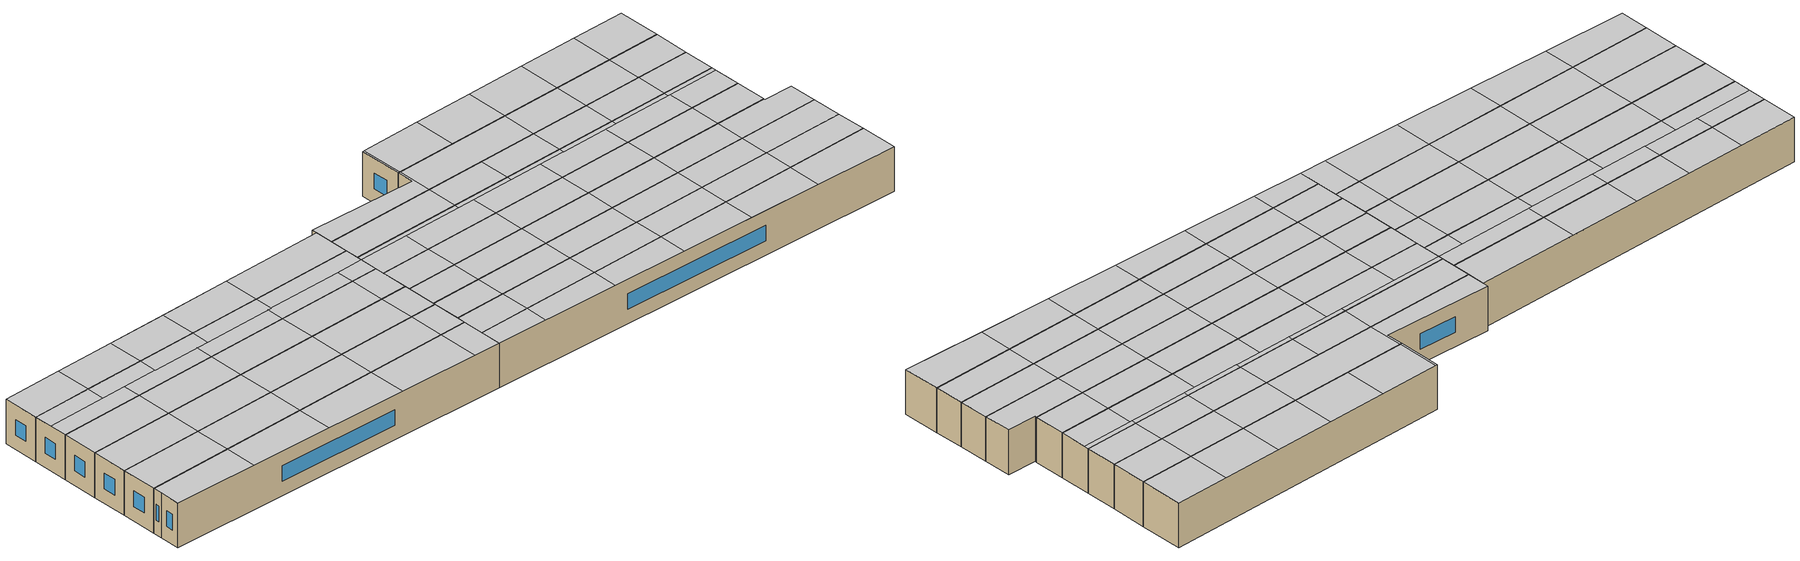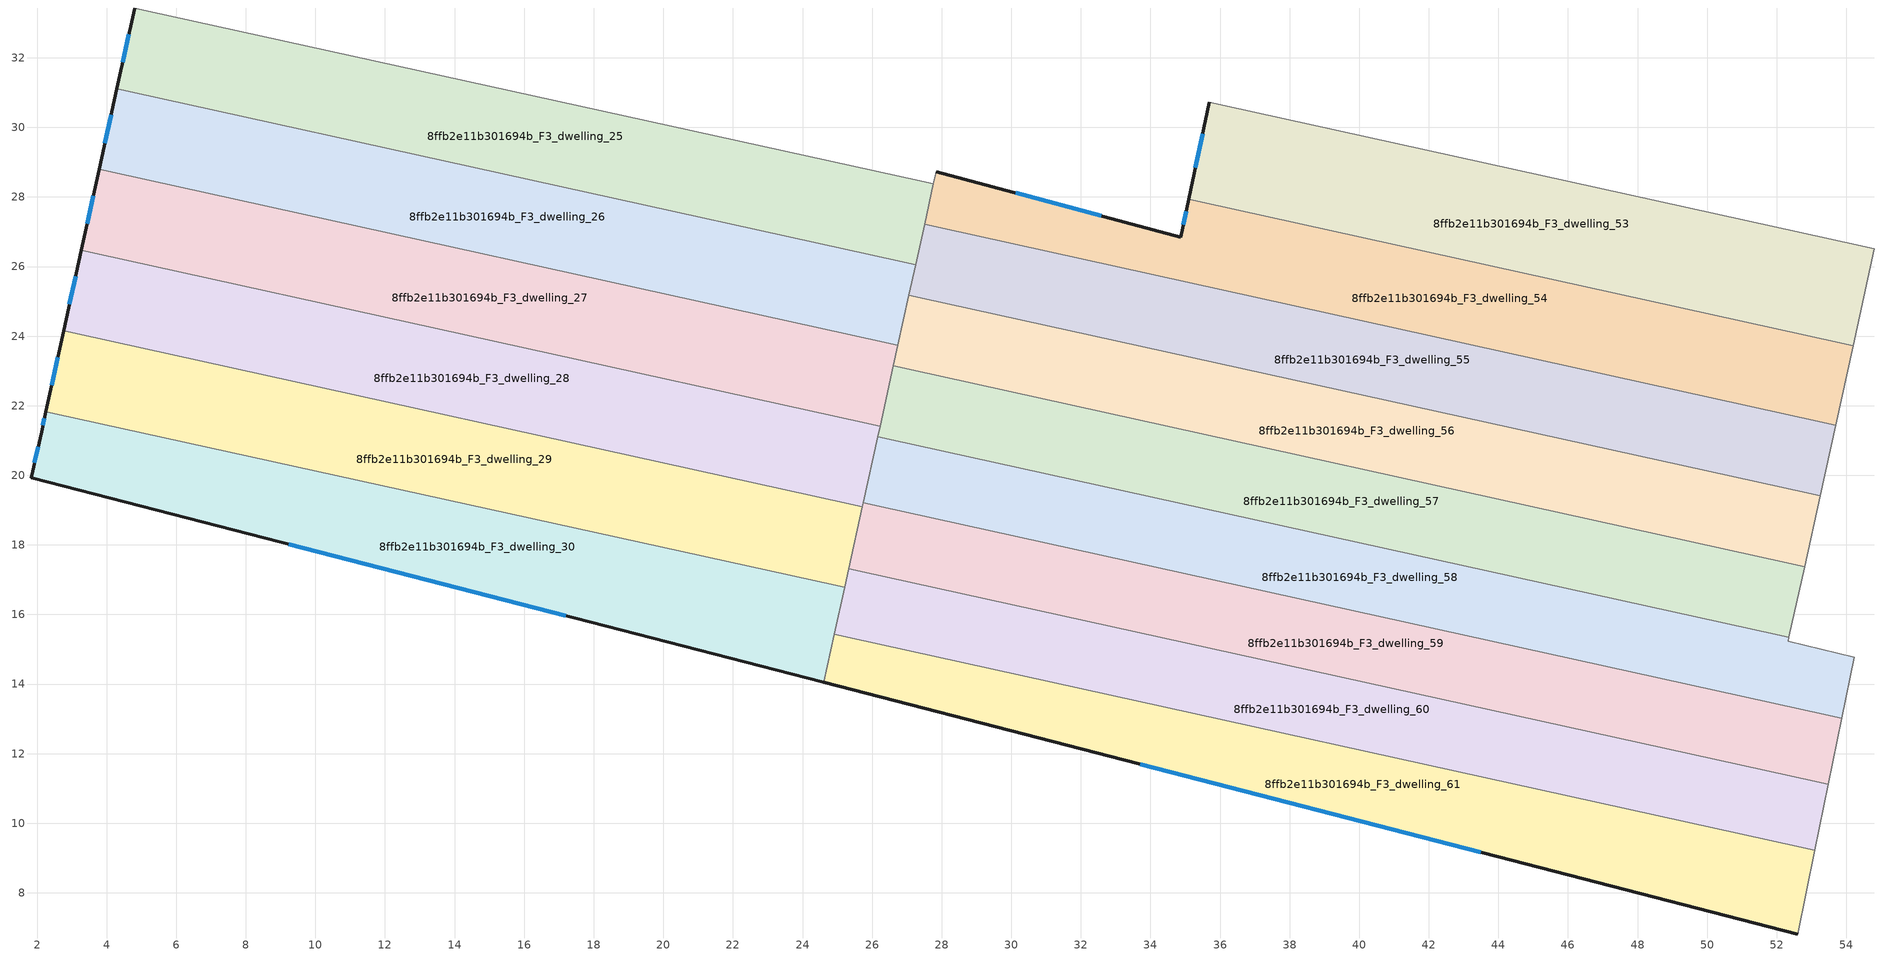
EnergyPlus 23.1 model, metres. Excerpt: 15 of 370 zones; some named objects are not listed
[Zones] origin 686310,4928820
8ffb2e11b301694b_F3_dwelling_25
 floor to 8ffb2e11b301694b_F2_dwelling_25 (EU_floor_Construction): 27.76,28.37 27.25,26.05 4.3,31.11 4.81,33.43 z9
 wall outside (EU_wall_Construction): 4.81,33.43 4.3,31.11 z9:12
 wall to 8ffb2e11b301694b_F3_dwelling_26 (EU_wall_Construction): 4.3,31.11 27.25,26.05 z9:12
 wall to 8ffb2e11b301694b_F3_dwelling_24 (EU_wall_Construction): 27.76,28.37 4.81,33.43 z9:12
 wall to 8ffb2e11b301694b_F3_dwelling_55 (EU_wall_Construction): 27.25,26.05 27.51,27.21 z9:12
 wall to 8ffb2e11b301694b_F3_dwelling_54 (EU_wall_Construction): 27.51,27.21 27.76,28.37 z9:12
 window (EU_Window_Construction): 4.64,32.68 4.46,31.87 z9.98:11.02
 ceiling to 8ffb2e11b301694b_F4_dwelling_13 (EU_floor_Construction): 20.59,27.52 21.1,29.84 16.41,30.87 15.9,28.55 z12
 ceiling to 8ffb2e11b301694b_F4_dwelling_12 (EU_floor_Construction): 15.9,28.55 16.41,30.87 12.55,31.73 12.03,29.41 z12
 ceiling to 8ffb2e11b301694b_F4_dwelling_14 (EU_floor_Construction): 27.25,26.05 27.76,28.37 21.1,29.84 20.59,27.52 z12
 ceiling to 8ffb2e11b301694b_F4_dwelling_10 (EU_floor_Construction): 8.17,30.26 8.68,32.58 4.81,33.43 4.3,31.11 z12
 ceiling to 8ffb2e11b301694b_F4_dwelling_11 (EU_floor_Construction): 12.03,29.41 12.55,31.73 8.68,32.58 8.17,30.26 z12
8ffb2e11b301694b_F3_dwelling_26
 floor to 8ffb2e11b301694b_F2_dwelling_26 (EU_floor_Construction): 27.25,26.05 26.74,23.73 3.78,28.79 4.3,31.11 z9
 wall outside (EU_wall_Construction): 4.3,31.11 3.78,28.79 z9:12
 wall to 8ffb2e11b301694b_F3_dwelling_27 (EU_wall_Construction): 3.78,28.79 26.74,23.73 z9:12
 wall to 8ffb2e11b301694b_F3_dwelling_56 (EU_wall_Construction): 26.74,23.73 27.06,25.18 z9:12
 wall to 8ffb2e11b301694b_F3_dwelling_55 (EU_wall_Construction): 27.06,25.18 27.25,26.05 z9:12
 window (EU_Window_Construction): 4.13,30.36 3.95,29.55 z9.98:11.02
 ceiling to 8ffb2e11b301694b_F4_dwelling_0 (EU_floor_Construction): 9.23,27.59 9.48,28.72 4.03,29.92 3.78,28.79 z12
 ceiling to 8ffb2e11b301694b_F4_dwelling_13 (EU_floor_Construction): 20.32,26.33 20.59,27.52 15.9,28.55 15.64,27.37 z12
 ceiling to 8ffb2e11b301694b_F4_dwelling_12 (EU_floor_Construction): 15.64,27.37 15.9,28.55 12.03,29.41 11.77,28.22 z12
 ceiling to 8ffb2e11b301694b_F4_dwelling_1 (EU_floor_Construction): 14.58,26.41 14.83,27.54 9.48,28.72 9.23,27.59 z12
 ceiling to 8ffb2e11b301694b_F4_dwelling_2 (EU_floor_Construction): 19.83,25.26 20.08,26.39 14.83,27.54 14.58,26.41 z12
 ceiling to 8ffb2e11b301694b_F4_dwelling_11 (EU_floor_Construction): 11.77,28.22 12.03,29.41 8.17,30.26 7.91,29.07 z12
 ceiling adiabatic (EU_roof_Construction): 7.91,29.07 8.17,30.26 4.3,31.11 4.03,29.92 z12; 26.99,24.87 27.25,26.05 20.59,27.52 20.32,26.33 z12
 ceiling to 8ffb2e11b301694b_F4_dwelling_3 (EU_floor_Construction): 24.99,24.12 25.24,25.25 20.08,26.39 19.83,25.26 z12
 ceiling to 8ffb2e11b301694b_F4_dwelling_4 (EU_floor_Construction): 26.74,23.73 26.99,24.87 25.24,25.25 24.99,24.12 z12
8ffb2e11b301694b_F3_dwelling_27
 floor to 8ffb2e11b301694b_F2_dwelling_27 (EU_floor_Construction): 26.74,23.73 26.23,21.42 3.27,26.47 3.78,28.79 z9
 wall outside (EU_wall_Construction): 3.78,28.79 3.27,26.47 z9:12
 wall to 8ffb2e11b301694b_F3_dwelling_28 (EU_wall_Construction): 3.27,26.47 26.23,21.42 z9:12
 wall to 8ffb2e11b301694b_F3_dwelling_57 (EU_wall_Construction): 26.23,21.42 26.61,23.15 z9:12
 wall to 8ffb2e11b301694b_F3_dwelling_56 (EU_wall_Construction): 26.61,23.15 26.74,23.73 z9:12
 window (EU_Window_Construction): 3.62,28.04 3.44,27.23 z9.98:11.02
 ceiling to 8ffb2e11b301694b_F4_dwelling_0 (EU_floor_Construction): 8.72,25.27 9.23,27.59 3.78,28.79 3.27,26.47 z12
 ceiling to 8ffb2e11b301694b_F4_dwelling_1 (EU_floor_Construction): 14.07,24.09 14.58,26.41 9.23,27.59 8.72,25.27 z12
 ceiling to 8ffb2e11b301694b_F4_dwelling_2 (EU_floor_Construction): 19.32,22.94 19.83,25.26 14.58,26.41 14.07,24.09 z12
 ceiling to 8ffb2e11b301694b_F4_dwelling_3 (EU_floor_Construction): 24.48,21.8 24.99,24.12 19.83,25.26 19.32,22.94 z12
 ceiling to 8ffb2e11b301694b_F4_dwelling_4 (EU_floor_Construction): 26.23,21.42 26.74,23.73 24.99,24.12 24.48,21.8 z12
8ffb2e11b301694b_F3_dwelling_28
 floor to 8ffb2e11b301694b_F2_dwelling_28 (EU_floor_Construction): 26.23,21.42 25.72,19.1 2.76,24.15 3.27,26.47 z9
 wall outside (EU_wall_Construction): 3.27,26.47 2.76,24.15 z9:12
 wall to 8ffb2e11b301694b_F3_dwelling_29 (EU_wall_Construction): 2.76,24.15 25.72,19.1 z9:12
 wall to 8ffb2e11b301694b_F3_dwelling_58 (EU_wall_Construction): 25.74,19.21 26.16,21.11 z9:12
 wall to 8ffb2e11b301694b_F3_dwelling_57 (EU_wall_Construction): 26.16,21.11 26.23,21.41 z9:12
 wall to 8ffb2e11b301694b_F3_dwelling_59 (EU_wall_Construction): 25.72,19.1 25.74,19.21 z9:12
 window (EU_Window_Construction): 3.11,25.72 2.93,24.91 z9.98:11.02
 ceiling to 8ffb2e11b301694b_F4_dwelling_0 (EU_floor_Construction): 8.21,22.95 8.72,25.27 3.27,26.47 2.76,24.15 z12
 ceiling to 8ffb2e11b301694b_F4_dwelling_1 (EU_floor_Construction): 13.56,21.78 14.07,24.09 8.72,25.27 8.21,22.95 z12
 ceiling to 8ffb2e11b301694b_F4_dwelling_2 (EU_floor_Construction): 18.81,20.62 19.32,22.94 14.07,24.09 13.56,21.78 z12
 ceiling to 8ffb2e11b301694b_F4_dwelling_3 (EU_floor_Construction): 23.97,19.48 24.48,21.8 19.32,22.94 18.81,20.62 z12
 ceiling to 8ffb2e11b301694b_F4_dwelling_4 (EU_floor_Construction): 25.72,19.1 26.23,21.42 24.48,21.8 23.97,19.48 z12
8ffb2e11b301694b_F3_dwelling_29
 floor to 8ffb2e11b301694b_F2_dwelling_29 (EU_floor_Construction): 25.72,19.1 25.21,16.78 2.25,21.83 2.76,24.15 z9
 wall outside (EU_wall_Construction): 2.76,24.15 2.25,21.83 z9:12
 wall to 8ffb2e11b301694b_F3_dwelling_30 (EU_wall_Construction): 2.25,21.83 25.21,16.78 z9:12
 wall to 8ffb2e11b301694b_F3_dwelling_59 (EU_wall_Construction): 25.33,17.32 25.72,19.1 z9:12
 wall to 8ffb2e11b301694b_F3_dwelling_60 (EU_wall_Construction): 25.21,16.78 25.33,17.32 z9:12
 window (EU_Window_Construction): 2.6,23.4 2.42,22.59 z9.98:11.02
 ceiling to 8ffb2e11b301694b_F4_dwelling_1 (EU_floor_Construction): 13.05,19.45 13.56,21.78 8.21,22.95 7.7,20.63 z12
 ceiling to 8ffb2e11b301694b_F4_dwelling_2 (EU_floor_Construction): 18.3,18.3 18.81,20.62 13.56,21.78 13.05,19.45 z12
 ceiling to 8ffb2e11b301694b_F4_dwelling_3 (EU_floor_Construction): 23.46,17.16 23.97,19.48 18.81,20.62 18.3,18.3 z12
 ceiling to 8ffb2e11b301694b_F4_dwelling_0 (EU_floor_Construction): 7.7,20.63 8.21,22.95 2.76,24.15 2.25,21.83 z12
 ceiling to 8ffb2e11b301694b_F4_dwelling_4 (EU_floor_Construction): 25.21,16.78 25.72,19.1 23.97,19.48 23.46,17.16 z12
8ffb2e11b301694b_F3_dwelling_30
 floor to 8ffb2e11b301694b_F2_dwelling_30 (EU_floor_Construction): 25.21,16.78 24.61,14.04 1.83,19.93 2.13,21.26 2.25,21.83 z9
 wall outside (EU_wall_Construction): 2.25,21.83 2.13,21.26 1.83,19.93 24.61,14.04 z9:12
 wall to 8ffb2e11b301694b_F3_dwelling_61 (EU_wall_Construction): 24.61,14.04 24.91,15.43 z9:12
 wall to 8ffb2e11b301694b_F3_dwelling_60 (EU_wall_Construction): 24.91,15.43 25.21,16.78 z9:12
 window (EU_Window_Construction): 9.24,18.01 17.2,15.96 / 2.03,20.82 1.93,20.36 / 2.21,21.65 2.17,21.44 z9.98:11.02
 ceiling to 8ffb2e11b301694b_F4_dwelling_2 (EU_floor_Construction): 17.75,15.82 18.3,18.3 13.05,19.45 12.54,17.16 z12
 ceiling to 8ffb2e11b301694b_F4_dwelling_3 (EU_floor_Construction): 22.87,14.49 23.46,17.16 18.3,18.3 17.75,15.82 z12
 ceiling to 8ffb2e11b301694b_F4_dwelling_1 (EU_floor_Construction): 12.54,17.16 13.05,19.45 7.7,20.63 7.24,18.53 z12
 ceiling to 8ffb2e11b301694b_F4_dwelling_4 (EU_floor_Construction): 24.61,14.04 25.21,16.78 23.46,17.16 22.87,14.49 z12
 ceiling to 8ffb2e11b301694b_F4_dwelling_0 (EU_floor_Construction): 7.24,18.53 7.7,20.63 2.25,21.83 2.13,21.26 1.83,19.93 z12
8ffb2e11b301694b_F3_dwelling_53
 floor to 8ffb2e11b301694b_F2_dwelling_53 (EU_floor_Construction): 54.81,26.52 54.19,23.73 35.1,27.94 35.69,30.73 z9
 wall outside (EU_wall_Construction): 35.69,30.73 35.1,27.94 z9:12
 wall to 8ffb2e11b301694b_F3_dwelling_52 (EU_wall_Construction): 54.81,26.52 35.69,30.73 z9:12
 wall adiabatic (EU_wall_Construction): 54.19,23.73 54.81,26.52 z9:12
 wall to 8ffb2e11b301694b_F3_dwelling_54 (EU_wall_Construction): 35.1,27.94 54.19,23.73 z9:12
 window (EU_Window_Construction): 35.5,29.82 35.29,28.84 z9.98:11.02
 ceiling to 8ffb2e11b301694b_F4_dwelling_15 (EU_floor_Construction): 39.09,27.06 39.7,29.85 35.83,30.7 35.22,27.91 z12
 ceiling to 8ffb2e11b301694b_F4_dwelling_16 (EU_floor_Construction): 42.95,26.21 43.57,28.99 39.7,29.85 39.09,27.06 z12
 ceiling to 8ffb2e11b301694b_F4_dwelling_14 (EU_floor_Construction): 35.22,27.91 35.83,30.7 35.69,30.73 35.1,27.94 z12
 ceiling to 8ffb2e11b301694b_F4_dwelling_17 (EU_floor_Construction): 46.82,25.35 47.43,28.14 43.57,28.99 42.95,26.21 z12
 ceiling to 8ffb2e11b301694b_F4_dwelling_18 (EU_floor_Construction): 50.69,24.5 51.3,27.29 47.43,28.14 46.82,25.35 z12
 ceiling to 8ffb2e11b301694b_F4_dwelling_19 (EU_floor_Construction): 54.19,23.73 54.81,26.52 51.3,27.29 50.69,24.5 z12
8ffb2e11b301694b_F3_dwelling_54
 floor to 8ffb2e11b301694b_F2_dwelling_54 (EU_floor_Construction): 54.19,23.73 53.69,21.44 27.51,27.21 27.84,28.73 34.87,26.85 35.1,27.94 z9
 wall outside (EU_wall_Construction): 35.1,27.94 34.87,26.85 27.84,28.73 z9:12
 wall adiabatic (EU_wall_Construction): 53.69,21.44 54.19,23.73 z9:12
 wall to 8ffb2e11b301694b_F3_dwelling_55 (EU_wall_Construction): 27.51,27.21 53.69,21.44 z9:12
 wall to 8ffb2e11b301694b_F3_dwelling_24 (EU_wall_Construction): 27.84,28.73 27.76,28.37 z9:12
 window (EU_Window_Construction): 32.58,27.46 30.13,28.12 / 35.02,27.58 34.94,27.2 z9.98:11.02
 ceiling to 8ffb2e11b301694b_F4_dwelling_14 (EU_floor_Construction): 34.72,25.63 35.22,27.91 35.1,27.94 34.87,26.85 27.84,28.73 27.51,27.21 z12
 ceiling to 8ffb2e11b301694b_F4_dwelling_17 (EU_floor_Construction): 46.32,23.07 46.82,25.35 42.95,26.21 42.45,23.92 z12
 ceiling adiabatic (EU_roof_Construction): 42.45,23.92 42.95,26.21 35.22,27.91 34.72,25.63 z12; 50.18,22.22 50.69,24.5 46.82,25.35 46.32,23.07 z12
 ceiling to 8ffb2e11b301694b_F4_dwelling_19 (EU_floor_Construction): 53.69,21.44 54.19,23.73 50.69,24.5 50.18,22.22 z12
8ffb2e11b301694b_F3_dwelling_55
 floor to 8ffb2e11b301694b_F2_dwelling_55 (EU_floor_Construction): 53.69,21.44 53.24,19.41 27.06,25.18 27.51,27.21 z9
 wall adiabatic (EU_wall_Construction): 53.24,19.41 53.69,21.44 z9:12
 wall to 8ffb2e11b301694b_F3_dwelling_56 (EU_wall_Construction): 27.06,25.18 53.24,19.41 z9:12
 ceiling to 8ffb2e11b301694b_F4_dwelling_17 (EU_floor_Construction): 45.87,21.04 46.32,23.07 42.45,23.92 42,21.89 z12
 ceiling to 8ffb2e11b301694b_F4_dwelling_18 (EU_floor_Construction): 49.73,20.18 50.18,22.22 46.32,23.07 45.87,21.04 z12
 ceiling to 8ffb2e11b301694b_F4_dwelling_19 (EU_floor_Construction): 53.24,19.41 53.69,21.44 50.18,22.22 49.73,20.18 z12
 ceiling to 8ffb2e11b301694b_F4_dwelling_14 (EU_floor_Construction): 34.27,23.59 34.72,25.63 27.51,27.21 27.06,25.18 z12
 ceiling to 8ffb2e11b301694b_F4_dwelling_15 (EU_floor_Construction): 38.13,22.74 38.58,24.77 34.72,25.63 34.27,23.59 z12
 ceiling to 8ffb2e11b301694b_F4_dwelling_16 (EU_floor_Construction): 42,21.89 42.45,23.92 38.58,24.77 38.13,22.74 z12
8ffb2e11b301694b_F3_dwelling_56
 floor to 8ffb2e11b301694b_F2_dwelling_56 (EU_floor_Construction): 53.24,19.41 52.8,17.38 26.61,23.15 27.06,25.18 z9
 wall adiabatic (EU_wall_Construction): 52.8,17.38 53.24,19.41 z9:12
 wall to 8ffb2e11b301694b_F3_dwelling_57 (EU_wall_Construction): 26.61,23.15 52.8,17.38 z9:12
 ceiling to 8ffb2e11b301694b_F4_dwelling_6 (EU_floor_Construction): 39.83,20.23 40.21,21.95 35.3,23.03 34.92,21.32 z12
 ceiling to 8ffb2e11b301694b_F4_dwelling_5 (EU_floor_Construction): 34.92,21.32 35.3,23.03 30.31,24.13 29.93,22.42 z12
 ceiling to 8ffb2e11b301694b_F4_dwelling_17 (EU_floor_Construction): 45.8,20.72 45.87,21.04 42,21.89 41.93,21.57 z12
 ceiling to 8ffb2e11b301694b_F4_dwelling_9 (EU_floor_Construction): 52.8,17.38 53.18,19.1 49.81,19.84 49.43,18.12 z12
 ceiling to 8ffb2e11b301694b_F4_dwelling_15 (EU_floor_Construction): 38.06,22.42 38.13,22.74 34.27,23.59 34.2,23.28 z12
 ceiling to 8ffb2e11b301694b_F4_dwelling_8 (EU_floor_Construction): 49.43,18.12 49.81,19.84 45.04,20.89 44.66,19.17 z12
 ceiling to 8ffb2e11b301694b_F4_dwelling_7 (EU_floor_Construction): 44.66,19.17 45.04,20.89 40.21,21.95 39.83,20.23 z12
 ceiling to 8ffb2e11b301694b_F4_dwelling_19 (EU_floor_Construction): 53.18,19.1 53.24,19.41 49.73,20.18 49.66,19.87 z12
 ceiling to 8ffb2e11b301694b_F4_dwelling_16 (EU_floor_Construction): 41.93,21.57 42,21.89 38.13,22.74 38.06,22.42 z12
 ceiling to 8ffb2e11b301694b_F4_dwelling_18 (EU_floor_Construction): 49.66,19.87 49.73,20.18 45.87,21.04 45.8,20.72 z12
 ceiling to 8ffb2e11b301694b_F4_dwelling_4 (EU_floor_Construction): 29.93,22.42 30.31,24.13 26.99,24.87 26.61,23.15 z12
 ceiling to 8ffb2e11b301694b_F4_dwelling_14 (EU_floor_Construction): 34.2,23.28 34.27,23.59 27.06,25.18 26.99,24.87 z12
8ffb2e11b301694b_F3_dwelling_57
 floor to 8ffb2e11b301694b_F2_dwelling_57 (EU_floor_Construction): 52.8,17.38 52.35,15.34 26.16,21.11 26.61,23.15 z9
 wall adiabatic (EU_wall_Construction): 52.35,15.34 52.8,17.38 z9:12
 wall to 8ffb2e11b301694b_F3_dwelling_58 (EU_wall_Construction): 26.16,21.11 52.35,15.34 z9:12
 ceiling to 8ffb2e11b301694b_F4_dwelling_4 (EU_floor_Construction): 29.49,20.38 29.93,22.42 26.61,23.15 26.16,21.11 z12
 ceiling to 8ffb2e11b301694b_F4_dwelling_9 (EU_floor_Construction): 52.35,15.34 52.8,17.38 49.43,18.12 48.98,16.09 z12
 ceiling to 8ffb2e11b301694b_F4_dwelling_7 (EU_floor_Construction): 44.22,17.14 44.66,19.17 39.83,20.23 39.38,18.2 z12
 ceiling to 8ffb2e11b301694b_F4_dwelling_8 (EU_floor_Construction): 48.98,16.09 49.43,18.12 44.66,19.17 44.22,17.14 z12
 ceiling to 8ffb2e11b301694b_F4_dwelling_6 (EU_floor_Construction): 39.38,18.2 39.83,20.23 34.92,21.32 34.47,19.28 z12
 ceiling to 8ffb2e11b301694b_F4_dwelling_5 (EU_floor_Construction): 34.47,19.28 34.92,21.32 29.93,22.42 29.49,20.38 z12
8ffb2e11b301694b_F3_dwelling_58
 floor to 8ffb2e11b301694b_F2_dwelling_58 (EU_floor_Construction): 52.35,15.34 52.33,15.24 54.23,14.78 53.87,13.01 25.74,19.21 26.16,21.11 z9
 wall to 8ffb2e11b301694b_F3_dwelling_59 (EU_wall_Construction): 25.74,19.21 53.87,13.01 z9:12
 wall adiabatic (EU_wall_Construction): 53.87,13.01 54.23,14.78 52.33,15.24 52.35,15.34 z9:12
 ceiling to 8ffb2e11b301694b_F4_dwelling_9 (EU_floor_Construction): 53.87,13.01 54.23,14.78 52.33,15.24 52.35,15.34 48.98,16.09 48.56,14.18 z12
 ceiling adiabatic (EU_roof_Construction): 34.05,17.38 34.47,19.28 29.49,20.38 29.07,18.48 z12
 ceiling to 8ffb2e11b301694b_F4_dwelling_6 (EU_floor_Construction): 38.96,16.3 39.38,18.2 34.47,19.28 34.05,17.38 z12
 ceiling to 8ffb2e11b301694b_F4_dwelling_7 (EU_floor_Construction): 43.8,15.23 44.22,17.14 39.38,18.2 38.96,16.3 z12
 ceiling to 8ffb2e11b301694b_F4_dwelling_4 (EU_floor_Construction): 29.07,18.48 29.49,20.38 26.16,21.11 25.74,19.21 z12
 ceiling to 8ffb2e11b301694b_F4_dwelling_8 (EU_floor_Construction): 48.56,14.18 48.98,16.09 44.22,17.14 43.8,15.23 z12
8ffb2e11b301694b_F3_dwelling_59
 floor to 8ffb2e11b301694b_F2_dwelling_59 (EU_floor_Construction): 53.87,13.01 53.48,11.12 25.33,17.32 25.74,19.21 z9
 wall adiabatic (EU_wall_Construction): 53.48,11.12 53.87,13.01 z9:12
 wall to 8ffb2e11b301694b_F3_dwelling_60 (EU_wall_Construction): 25.33,17.32 53.48,11.12 z9:12
 ceiling adiabatic (EU_roof_Construction): 43.38,13.34 43.8,15.23 38.96,16.3 38.55,14.4 z12; 33.64,15.49 34.05,17.38 29.07,18.48 28.65,16.59 z12
 ceiling to 8ffb2e11b301694b_F4_dwelling_6 (EU_floor_Construction): 38.55,14.4 38.96,16.3 34.05,17.38 33.64,15.49 z12
 ceiling to 8ffb2e11b301694b_F4_dwelling_9 (EU_floor_Construction): 53.48,11.12 53.87,13.01 48.56,14.18 48.14,12.29 z12
 ceiling to 8ffb2e11b301694b_F4_dwelling_4 (EU_floor_Construction): 28.65,16.59 29.07,18.48 25.74,19.21 25.33,17.32 z12
 ceiling to 8ffb2e11b301694b_F4_dwelling_8 (EU_floor_Construction): 48.14,12.29 48.56,14.18 43.8,15.23 43.38,13.34 z12
8ffb2e11b301694b_F3_dwelling_60
 floor to 8ffb2e11b301694b_F2_dwelling_60 (EU_floor_Construction): 53.48,11.12 53.09,9.22 24.91,15.43 25.33,17.32 z9
 wall adiabatic (EU_wall_Construction): 53.09,9.22 53.48,11.12 z9:12
 wall to 8ffb2e11b301694b_F3_dwelling_61 (EU_wall_Construction): 24.91,15.43 53.09,9.22 z9:12
 ceiling to 8ffb2e11b301694b_F4_dwelling_8 (EU_floor_Construction): 47.73,10.4 48.14,12.29 43.38,13.34 42.96,11.45 z12
 ceiling to 8ffb2e11b301694b_F4_dwelling_9 (EU_floor_Construction): 53.09,9.22 53.48,11.12 48.14,12.29 47.73,10.4 z12
 ceiling to 8ffb2e11b301694b_F4_dwelling_6 (EU_floor_Construction): 38.13,12.51 38.55,14.4 33.64,15.49 33.22,13.6 z12
 ceiling to 8ffb2e11b301694b_F4_dwelling_4 (EU_floor_Construction): 28.23,14.7 28.65,16.59 25.33,17.32 24.91,15.43 z12
 ceiling to 8ffb2e11b301694b_F4_dwelling_5 (EU_floor_Construction): 33.22,13.6 33.64,15.49 28.65,16.59 28.23,14.7 z12
 ceiling to 8ffb2e11b301694b_F4_dwelling_7 (EU_floor_Construction): 42.96,11.45 43.38,13.34 38.55,14.4 38.13,12.51 z12
8ffb2e11b301694b_F3_dwelling_61
 floor to 8ffb2e11b301694b_F2_dwelling_61 (EU_floor_Construction): 53.09,9.22 52.6,6.82 24.61,14.04 24.91,15.43 z9
 wall outside (EU_wall_Construction): 24.61,14.04 52.6,6.82 z9:12
 wall adiabatic (EU_wall_Construction): 52.6,6.82 53.09,9.22 z9:12
 window (EU_Window_Construction): 33.71,11.69 43.49,9.17 z9.98:11.02
 ceiling to 8ffb2e11b301694b_F4_dwelling_9 (EU_floor_Construction): 52.6,6.82 53.09,9.22 47.73,10.4 47.24,8.2 z12
 ceiling to 8ffb2e11b301694b_F4_dwelling_8 (EU_floor_Construction): 47.24,8.2 47.73,10.4 42.96,11.45 42.52,9.42 z12
 ceiling to 8ffb2e11b301694b_F4_dwelling_6 (EU_floor_Construction): 37.72,10.66 38.13,12.51 33.22,13.6 32.85,11.92 z12
 ceiling to 8ffb2e11b301694b_F4_dwelling_4 (EU_floor_Construction): 27.9,13.19 28.23,14.7 24.91,15.43 24.61,14.04 z12
 ceiling to 8ffb2e11b301694b_F4_dwelling_7 (EU_floor_Construction): 42.52,9.42 42.96,11.45 38.13,12.51 37.72,10.66 z12
 ceiling to 8ffb2e11b301694b_F4_dwelling_5 (EU_floor_Construction): 32.85,11.92 33.22,13.6 28.23,14.7 27.9,13.19 z12
[Building]
EU S2 Campaign: North Axis=0; Terrain=City; Solar Distribution=FullExterior
[Site:Location]
Bologna: Latitude=44.5; Longitude=11.25; Time Zone=1; Elevation=37
[SizingPeriod:WeatherFileDays]
AnnualSizingPeriod: Begin Month=1; Begin Day of Month=1; End Month=12; End Day of Month=31; Day of Week for Start Day=Monday; Use Weather File Daylight Saving Period=No; Use Weather File Rain and Snow Indicators=No
[MATERIAL]
EU_InternalMass_Material: Roughness=MediumRough; Thickness=0.1; Conductivity=1; Density=1800; Specific Heat=900; Thermal Absorptance=0.9; Solar Absorptance=0.7; Visible Absorptance=0.7
[MATERIAL:NOMASS] Roughness=MediumRough; Thermal Absorptance=0.9; Solar Absorptance=0.7; Visible Absorptance=0.7
Name | Thermal Resistance
EU_wall_NoMass | 0.905828
EU_roof_NoMass | 0.37593
EU_floor_NoMass | 0.67114
[WINDOWMATERIAL:SIMPLEGLAZINGSYSTEM]
EU_Window_SimpleGlazing: UFactor=4.52486; Solar Heat Gain Coefficient=0.85; Visible Transmittance=0.85
[CONSTRUCTION]
EU_wall_Construction: EU_wall_NoMass
EU_roof_Construction: EU_roof_NoMass
EU_floor_Construction: EU_floor_NoMass
EU_Window_Construction: EU_Window_SimpleGlazing
EU_InternalMass_Construction: EU_InternalMass_Material
[ZONE] Type=1; Multiplier=1; Ceiling Height=autocalculate; Floor Area=autocalculate; Part of Total Floor Area=Yes
Name | Volume
8ffb2e11b301694b_F3_dwelling_25 | 167.467
8ffb2e11b301694b_F3_dwelling_26; 8ffb2e11b301694b_F3_dwelling_55 | 167.484
8ffb2e11b301694b_F3_dwelling_27 | 167.485
8ffb2e11b301694b_F3_dwelling_28 | 167.481
8ffb2e11b301694b_F3_dwelling_29 | 167.54
8ffb2e11b301694b_F3_dwelling_30 | 167.47
8ffb2e11b301694b_F3_dwelling_53 | 167.497
8ffb2e11b301694b_F3_dwelling_54 | 167.476
8ffb2e11b301694b_F3_dwelling_56 | 167.451
8ffb2e11b301694b_F3_dwelling_57 | 167.536
8ffb2e11b301694b_F3_dwelling_58 | 167.452
8ffb2e11b301694b_F3_dwelling_59 | 167.533
8ffb2e11b301694b_F3_dwelling_60 | 167.469
8ffb2e11b301694b_F3_dwelling_61 | 167.482
[INTERNALMASS] Construction=EU_InternalMass_Construction
Name | Zone or ZoneList | Surface Area
8ffb2e11b301694b_F3_dwelling_25_EU_InternalMass | 8ffb2e11b301694b_F3_dwelling_25 | 55.8223
8ffb2e11b301694b_F3_dwelling_26_EU_InternalMass | 8ffb2e11b301694b_F3_dwelling_26 | 55.8275
8ffb2e11b301694b_F3_dwelling_27_EU_InternalMass | 8ffb2e11b301694b_F3_dwelling_27 | 55.8292
8ffb2e11b301694b_F3_dwelling_28_EU_InternalMass | 8ffb2e11b301694b_F3_dwelling_28 | 55.8272
8ffb2e11b301694b_F3_dwelling_29_EU_InternalMass | 8ffb2e11b301694b_F3_dwelling_29 | 55.8464
8ffb2e11b301694b_F3_dwelling_30_EU_InternalMass | 8ffb2e11b301694b_F3_dwelling_30 | 55.8235
8ffb2e11b301694b_F3_dwelling_53_EU_InternalMass | 8ffb2e11b301694b_F3_dwelling_53 | 55.8324
8ffb2e11b301694b_F3_dwelling_54_EU_InternalMass | 8ffb2e11b301694b_F3_dwelling_54 | 55.8251
8ffb2e11b301694b_F3_dwelling_55_EU_InternalMass | 8ffb2e11b301694b_F3_dwelling_55 | 55.828
8ffb2e11b301694b_F3_dwelling_56_EU_InternalMass | 8ffb2e11b301694b_F3_dwelling_56 | 55.8172
8ffb2e11b301694b_F3_dwelling_57_EU_InternalMass | 8ffb2e11b301694b_F3_dwelling_57 | 55.8454
8ffb2e11b301694b_F3_dwelling_58_EU_InternalMass | 8ffb2e11b301694b_F3_dwelling_58 | 55.8173
8ffb2e11b301694b_F3_dwelling_59_EU_InternalMass | 8ffb2e11b301694b_F3_dwelling_59 | 55.8445
8ffb2e11b301694b_F3_dwelling_60_EU_InternalMass | 8ffb2e11b301694b_F3_dwelling_60 | 55.8231
8ffb2e11b301694b_F3_dwelling_61_EU_InternalMass | 8ffb2e11b301694b_F3_dwelling_61 | 55.8272
[OTHEREQUIPMENT] Fuel Type=Electricity; Design Level Calculation Method=Watts/Area; Power per Zone Floor Area=1; Fraction Latent=0; Fraction Radiant=0; Fraction Lost=0; Carbon Dioxide Generation Rate=0; EndUse Subcategory=EU_Step8_InternalGains
Name | Zone or ZoneList or Space or SpaceList | Schedule
EU_Step8_InternalGain_8ffb2e11b301694b_F3_dwelling_25_f000 | 8ffb2e11b301694b_F3_dwelling_25 | EU_Step8_GainSchedule_8ffb2e11b301694b_F3_dwelling_25_f000
EU_Step8_InternalGain_8ffb2e11b301694b_F3_dwelling_26_f000 | 8ffb2e11b301694b_F3_dwelling_26 | EU_Step8_GainSchedule_8ffb2e11b301694b_F3_dwelling_26_f000
EU_Step8_InternalGain_8ffb2e11b301694b_F3_dwelling_27_f000 | 8ffb2e11b301694b_F3_dwelling_27 | EU_Step8_GainSchedule_8ffb2e11b301694b_F3_dwelling_27_f000
EU_Step8_InternalGain_8ffb2e11b301694b_F3_dwelling_28_f000 | 8ffb2e11b301694b_F3_dwelling_28 | EU_Step8_GainSchedule_8ffb2e11b301694b_F3_dwelling_28_f000
EU_Step8_InternalGain_8ffb2e11b301694b_F3_dwelling_29_f000 | 8ffb2e11b301694b_F3_dwelling_29 | EU_Step8_GainSchedule_8ffb2e11b301694b_F3_dwelling_29_f000
EU_Step8_InternalGain_8ffb2e11b301694b_F3_dwelling_30_f000 | 8ffb2e11b301694b_F3_dwelling_30 | EU_Step8_GainSchedule_8ffb2e11b301694b_F3_dwelling_30_f000
EU_Step8_InternalGain_8ffb2e11b301694b_F3_dwelling_53_f000 | 8ffb2e11b301694b_F3_dwelling_53 | EU_Step8_GainSchedule_8ffb2e11b301694b_F3_dwelling_53_f000
EU_Step8_InternalGain_8ffb2e11b301694b_F3_dwelling_54_f000 | 8ffb2e11b301694b_F3_dwelling_54 | EU_Step8_GainSchedule_8ffb2e11b301694b_F3_dwelling_54_f000
EU_Step8_InternalGain_8ffb2e11b301694b_F3_dwelling_55_f000 | 8ffb2e11b301694b_F3_dwelling_55 | EU_Step8_GainSchedule_8ffb2e11b301694b_F3_dwelling_55_f000
EU_Step8_InternalGain_8ffb2e11b301694b_F3_dwelling_56_f000 | 8ffb2e11b301694b_F3_dwelling_56 | EU_Step8_GainSchedule_8ffb2e11b301694b_F3_dwelling_56_f000
EU_Step8_InternalGain_8ffb2e11b301694b_F3_dwelling_57_f000 | 8ffb2e11b301694b_F3_dwelling_57 | EU_Step8_GainSchedule_8ffb2e11b301694b_F3_dwelling_57_f000
EU_Step8_InternalGain_8ffb2e11b301694b_F3_dwelling_58_f000 | 8ffb2e11b301694b_F3_dwelling_58 | EU_Step8_GainSchedule_8ffb2e11b301694b_F3_dwelling_58_f000
EU_Step8_InternalGain_8ffb2e11b301694b_F3_dwelling_59_f000 | 8ffb2e11b301694b_F3_dwelling_59 | EU_Step8_GainSchedule_8ffb2e11b301694b_F3_dwelling_59_f000
EU_Step8_InternalGain_8ffb2e11b301694b_F3_dwelling_60_f000 | 8ffb2e11b301694b_F3_dwelling_60 | EU_Step8_GainSchedule_8ffb2e11b301694b_F3_dwelling_60_f000
EU_Step8_InternalGain_8ffb2e11b301694b_F3_dwelling_61_f000 | 8ffb2e11b301694b_F3_dwelling_61 | EU_Step8_GainSchedule_8ffb2e11b301694b_F3_dwelling_61_f000
[ZONEVENTILATION:DESIGNFLOWRATE] Schedule=EU_AlwaysOn; Design Flow Rate Calculation Method=AirChanges/Hour; Air Changes per Hour=0.73129; Ventilation Type=Natural; Fan Pressure Rise=0; Fan Total Efficiency=1; Constant Term Coefficient=1; Temperature Term Coefficient=0; Velocity Term Coefficient=0; Velocity Squared Term Coefficient=0; Minimum Indoor Temperature=-100; Maximum Indoor Temperature=100; Delta Temperature=-100; Minimum Outdoor Temperature=-100; Maximum Outdoor Temperature=100; Maximum Wind Speed=40
Name | Zone or ZoneList or Space or SpaceList
EU_ConstantAir_8ffb2e11b301694b_F3_dwelling_25 | 8ffb2e11b301694b_F3_dwelling_25
EU_ConstantAir_8ffb2e11b301694b_F3_dwelling_26 | 8ffb2e11b301694b_F3_dwelling_26
EU_ConstantAir_8ffb2e11b301694b_F3_dwelling_27 | 8ffb2e11b301694b_F3_dwelling_27
EU_ConstantAir_8ffb2e11b301694b_F3_dwelling_28 | 8ffb2e11b301694b_F3_dwelling_28
EU_ConstantAir_8ffb2e11b301694b_F3_dwelling_29 | 8ffb2e11b301694b_F3_dwelling_29
EU_ConstantAir_8ffb2e11b301694b_F3_dwelling_30 | 8ffb2e11b301694b_F3_dwelling_30
EU_ConstantAir_8ffb2e11b301694b_F3_dwelling_53 | 8ffb2e11b301694b_F3_dwelling_53
EU_ConstantAir_8ffb2e11b301694b_F3_dwelling_54 | 8ffb2e11b301694b_F3_dwelling_54
EU_ConstantAir_8ffb2e11b301694b_F3_dwelling_55 | 8ffb2e11b301694b_F3_dwelling_55
EU_ConstantAir_8ffb2e11b301694b_F3_dwelling_56 | 8ffb2e11b301694b_F3_dwelling_56
EU_ConstantAir_8ffb2e11b301694b_F3_dwelling_57 | 8ffb2e11b301694b_F3_dwelling_57
EU_ConstantAir_8ffb2e11b301694b_F3_dwelling_58 | 8ffb2e11b301694b_F3_dwelling_58
EU_ConstantAir_8ffb2e11b301694b_F3_dwelling_59 | 8ffb2e11b301694b_F3_dwelling_59
EU_ConstantAir_8ffb2e11b301694b_F3_dwelling_60 | 8ffb2e11b301694b_F3_dwelling_60
EU_ConstantAir_8ffb2e11b301694b_F3_dwelling_61 | 8ffb2e11b301694b_F3_dwelling_61
[HVACTEMPLATE:THERMOSTAT] Constant Heating Setpoint=20; Constant Cooling Setpoint=50
EU_HeatOnly_8ffb2e11b301694b_F0_dwelling_10; EU_HeatOnly_8ffb2e11b301694b_F0_dwelling_11; EU_HeatOnly_8ffb2e11b301694b_F0_dwelling_12; EU_HeatOnly_8ffb2e11b301694b_F0_dwelling_13; EU_HeatOnly_8ffb2e11b301694b_F0_dwelling_14; EU_HeatOnly_8ffb2e11b301694b_F0_dwelling_15; EU_HeatOnly_8ffb2e11b301694b_F0_dwelling_16; EU_HeatOnly_8ffb2e11b301694b_F0_dwelling_17; EU_HeatOnly_8ffb2e11b301694b_F0_dwelling_18; EU_HeatOnly_8ffb2e11b301694b_F0_dwelling_19; EU_HeatOnly_8ffb2e11b301694b_F0_dwelling_20; EU_HeatOnly_8ffb2e11b301694b_F0_dwelling_21; EU_HeatOnly_8ffb2e11b301694b_F0_dwelling_22; EU_HeatOnly_8ffb2e11b301694b_F0_dwelling_23; EU_HeatOnly_8ffb2e11b301694b_F0_dwelling_24; EU_HeatOnly_8ffb2e11b301694b_F0_dwelling_25; EU_HeatOnly_8ffb2e11b301694b_F0_dwelling_26; EU_HeatOnly_8ffb2e11b301694b_F0_dwelling_27; EU_HeatOnly_8ffb2e11b301694b_F0_dwelling_28; EU_HeatOnly_8ffb2e11b301694b_F0_dwelling_29; EU_HeatOnly_8ffb2e11b301694b_F0_dwelling_30; EU_HeatOnly_8ffb2e11b301694b_F0_dwelling_31; EU_HeatOnly_8ffb2e11b301694b_F0_dwelling_32; EU_HeatOnly_8ffb2e11b301694b_F0_dwelling_33; EU_HeatOnly_8ffb2e11b301694b_F0_dwelling_34; EU_HeatOnly_8ffb2e11b301694b_F0_dwelling_35; EU_HeatOnly_8ffb2e11b301694b_F0_dwelling_36; EU_HeatOnly_8ffb2e11b301694b_F0_dwelling_37; EU_HeatOnly_8ffb2e11b301694b_F0_dwelling_38; EU_HeatOnly_8ffb2e11b301694b_F0_dwelling_39; EU_HeatOnly_8ffb2e11b301694b_F0_dwelling_40; EU_HeatOnly_8ffb2e11b301694b_F0_dwelling_41; EU_HeatOnly_8ffb2e11b301694b_F0_dwelling_42; EU_HeatOnly_8ffb2e11b301694b_F0_dwelling_43; EU_HeatOnly_8ffb2e11b301694b_F0_dwelling_44; EU_HeatOnly_8ffb2e11b301694b_F0_dwelling_45; EU_HeatOnly_8ffb2e11b301694b_F0_dwelling_46; EU_HeatOnly_8ffb2e11b301694b_F0_dwelling_47; EU_HeatOnly_8ffb2e11b301694b_F0_dwelling_48; EU_HeatOnly_8ffb2e11b301694b_F0_dwelling_49; EU_HeatOnly_8ffb2e11b301694b_F0_dwelling_50; EU_HeatOnly_8ffb2e11b301694b_F0_dwelling_51; EU_HeatOnly_8ffb2e11b301694b_F0_dwelling_52; EU_HeatOnly_8ffb2e11b301694b_F0_dwelling_53; EU_HeatOnly_8ffb2e11b301694b_F0_dwelling_54; EU_HeatOnly_8ffb2e11b301694b_F0_dwelling_55; EU_HeatOnly_8ffb2e11b301694b_F0_dwelling_56; EU_HeatOnly_8ffb2e11b301694b_F0_dwelling_57; EU_HeatOnly_8ffb2e11b301694b_F0_dwelling_58; EU_HeatOnly_8ffb2e11b301694b_F0_dwelling_59; EU_HeatOnly_8ffb2e11b301694b_F0_dwelling_60; EU_HeatOnly_8ffb2e11b301694b_F0_dwelling_61; EU_HeatOnly_8ffb2e11b301694b_F1_dwelling_0; EU_HeatOnly_8ffb2e11b301694b_F1_dwelling_1; EU_HeatOnly_8ffb2e11b301694b_F1_dwelling_2; EU_HeatOnly_8ffb2e11b301694b_F1_dwelling_3; EU_HeatOnly_8ffb2e11b301694b_F1_dwelling_4; EU_HeatOnly_8ffb2e11b301694b_F1_dwelling_5; EU_HeatOnly_8ffb2e11b301694b_F1_dwelling_6; EU_HeatOnly_8ffb2e11b301694b_F1_dwelling_7; EU_HeatOnly_8ffb2e11b301694b_F1_dwelling_8; EU_HeatOnly_8ffb2e11b301694b_F1_dwelling_9; EU_HeatOnly_8ffb2e11b301694b_F1_dwelling_10; EU_HeatOnly_8ffb2e11b301694b_F1_dwelling_11; EU_HeatOnly_8ffb2e11b301694b_F1_dwelling_12; EU_HeatOnly_8ffb2e11b301694b_F1_dwelling_13; EU_HeatOnly_8ffb2e11b301694b_F1_dwelling_14; EU_HeatOnly_8ffb2e11b301694b_F1_dwelling_15; EU_HeatOnly_8ffb2e11b301694b_F1_dwelling_16; EU_HeatOnly_8ffb2e11b301694b_F1_dwelling_17; EU_HeatOnly_8ffb2e11b301694b_F1_dwelling_18; EU_HeatOnly_8ffb2e11b301694b_F1_dwelling_19; EU_HeatOnly_8ffb2e11b301694b_F1_dwelling_20; EU_HeatOnly_8ffb2e11b301694b_F1_dwelling_21; EU_HeatOnly_8ffb2e11b301694b_F1_dwelling_22; EU_HeatOnly_8ffb2e11b301694b_F1_dwelling_23; EU_HeatOnly_8ffb2e11b301694b_F1_dwelling_24; EU_HeatOnly_8ffb2e11b301694b_F1_dwelling_25; EU_HeatOnly_8ffb2e11b301694b_F1_dwelling_26; EU_HeatOnly_8ffb2e11b301694b_F1_dwelling_27; EU_HeatOnly_8ffb2e11b301694b_F1_dwelling_28; EU_HeatOnly_8ffb2e11b301694b_F1_dwelling_29; EU_HeatOnly_8ffb2e11b301694b_F1_dwelling_30; EU_HeatOnly_8ffb2e11b301694b_F1_dwelling_31; EU_HeatOnly_8ffb2e11b301694b_F1_dwelling_32; EU_HeatOnly_8ffb2e11b301694b_F1_dwelling_33; EU_HeatOnly_8ffb2e11b301694b_F1_dwelling_34; EU_HeatOnly_8ffb2e11b301694b_F1_dwelling_35; EU_HeatOnly_8ffb2e11b301694b_F1_dwelling_36; EU_HeatOnly_8ffb2e11b301694b_F1_dwelling_37; EU_HeatOnly_8ffb2e11b301694b_F1_dwelling_38; EU_HeatOnly_8ffb2e11b301694b_F1_dwelling_39; EU_HeatOnly_8ffb2e11b301694b_F1_dwelling_40; EU_HeatOnly_8ffb2e11b301694b_F1_dwelling_41; EU_HeatOnly_8ffb2e11b301694b_F1_dwelling_42; EU_HeatOnly_8ffb2e11b301694b_F1_dwelling_43; EU_HeatOnly_8ffb2e11b301694b_F1_dwelling_44; EU_HeatOnly_8ffb2e11b301694b_F1_dwelling_45; EU_HeatOnly_8ffb2e11b301694b_F1_dwelling_46; EU_HeatOnly_8ffb2e11b301694b_F1_dwelling_47; EU_HeatOnly_8ffb2e11b301694b_F1_dwelling_48; EU_HeatOnly_8ffb2e11b301694b_F1_dwelling_49; EU_HeatOnly_8ffb2e11b301694b_F1_dwelling_50; EU_HeatOnly_8ffb2e11b301694b_F1_dwelling_51; EU_HeatOnly_8ffb2e11b301694b_F1_dwelling_52; EU_HeatOnly_8ffb2e11b301694b_F1_dwelling_53; EU_HeatOnly_8ffb2e11b301694b_F1_dwelling_54; EU_HeatOnly_8ffb2e11b301694b_F1_dwelling_55; EU_HeatOnly_8ffb2e11b301694b_F1_dwelling_56; EU_HeatOnly_8ffb2e11b301694b_F1_dwelling_57; EU_HeatOnly_8ffb2e11b301694b_F1_dwelling_58; EU_HeatOnly_8ffb2e11b301694b_F1_dwelling_59; EU_HeatOnly_8ffb2e11b301694b_F1_dwelling_60; EU_HeatOnly_8ffb2e11b301694b_F1_dwelling_61; EU_HeatOnly_8ffb2e11b301694b_F2_dwelling_0; EU_HeatOnly_8ffb2e11b301694b_F2_dwelling_1; EU_HeatOnly_8ffb2e11b301694b_F2_dwelling_2; EU_HeatOnly_8ffb2e11b301694b_F2_dwelling_3; EU_HeatOnly_8ffb2e11b301694b_F2_dwelling_4; EU_HeatOnly_8ffb2e11b301694b_F2_dwelling_5; EU_HeatOnly_8ffb2e11b301694b_F2_dwelling_6; EU_HeatOnly_8ffb2e11b301694b_F2_dwelling_7; EU_HeatOnly_8ffb2e11b301694b_F2_dwelling_8; EU_HeatOnly_8ffb2e11b301694b_F2_dwelling_9; EU_HeatOnly_8ffb2e11b301694b_F2_dwelling_10; EU_HeatOnly_8ffb2e11b301694b_F2_dwelling_11; EU_HeatOnly_8ffb2e11b301694b_F2_dwelling_12; EU_HeatOnly_8ffb2e11b301694b_F2_dwelling_13; EU_HeatOnly_8ffb2e11b301694b_F2_dwelling_14; EU_HeatOnly_8ffb2e11b301694b_F2_dwelling_15; EU_HeatOnly_8ffb2e11b301694b_F2_dwelling_16; EU_HeatOnly_8ffb2e11b301694b_F2_dwelling_17; EU_HeatOnly_8ffb2e11b301694b_F2_dwelling_18; EU_HeatOnly_8ffb2e11b301694b_F2_dwelling_19; EU_HeatOnly_8ffb2e11b301694b_F2_dwelling_20; EU_HeatOnly_8ffb2e11b301694b_F2_dwelling_21; EU_HeatOnly_8ffb2e11b301694b_F2_dwelling_22; EU_HeatOnly_8ffb2e11b301694b_F2_dwelling_23; EU_HeatOnly_8ffb2e11b301694b_F2_dwelling_24; EU_HeatOnly_8ffb2e11b301694b_F2_dwelling_25; EU_HeatOnly_8ffb2e11b301694b_F2_dwelling_26; EU_HeatOnly_8ffb2e11b301694b_F2_dwelling_27; EU_HeatOnly_8ffb2e11b301694b_F2_dwelling_28; EU_HeatOnly_8ffb2e11b301694b_F2_dwelling_29; EU_HeatOnly_8ffb2e11b301694b_F2_dwelling_30; EU_HeatOnly_8ffb2e11b301694b_F2_dwelling_31; EU_HeatOnly_8ffb2e11b301694b_F2_dwelling_32; EU_HeatOnly_8ffb2e11b301694b_F2_dwelling_33; EU_HeatOnly_8ffb2e11b301694b_F2_dwelling_34; EU_HeatOnly_8ffb2e11b301694b_F2_dwelling_35; EU_HeatOnly_8ffb2e11b301694b_F2_dwelling_36; EU_HeatOnly_8ffb2e11b301694b_F2_dwelling_37; EU_HeatOnly_8ffb2e11b301694b_F2_dwelling_38; EU_HeatOnly_8ffb2e11b301694b_F2_dwelling_39; EU_HeatOnly_8ffb2e11b301694b_F2_dwelling_40; EU_HeatOnly_8ffb2e11b301694b_F2_dwelling_41; EU_HeatOnly_8ffb2e11b301694b_F2_dwelling_42; EU_HeatOnly_8ffb2e11b301694b_F2_dwelling_43; EU_HeatOnly_8ffb2e11b301694b_F2_dwelling_44; EU_HeatOnly_8ffb2e11b301694b_F2_dwelling_45; EU_HeatOnly_8ffb2e11b301694b_F2_dwelling_46; EU_HeatOnly_8ffb2e11b301694b_F2_dwelling_47; EU_HeatOnly_8ffb2e11b301694b_F2_dwelling_48; EU_HeatOnly_8ffb2e11b301694b_F2_dwelling_49; EU_HeatOnly_8ffb2e11b301694b_F2_dwelling_50; EU_HeatOnly_8ffb2e11b301694b_F2_dwelling_51; EU_HeatOnly_8ffb2e11b301694b_F2_dwelling_52; EU_HeatOnly_8ffb2e11b301694b_F2_dwelling_53; EU_HeatOnly_8ffb2e11b301694b_F2_dwelling_54; EU_HeatOnly_8ffb2e11b301694b_F2_dwelling_55; EU_HeatOnly_8ffb2e11b301694b_F2_dwelling_56; EU_HeatOnly_8ffb2e11b301694b_F2_dwelling_57; EU_HeatOnly_8ffb2e11b301694b_F2_dwelling_58; EU_HeatOnly_8ffb2e11b301694b_F2_dwelling_59; EU_HeatOnly_8ffb2e11b301694b_F2_dwelling_60; EU_HeatOnly_8ffb2e11b301694b_F2_dwelling_61; EU_HeatOnly_8ffb2e11b301694b_F3_dwelling_0; EU_HeatOnly_8ffb2e11b301694b_F3_dwelling_1; EU_HeatOnly_8ffb2e11b301694b_F3_dwelling_2; EU_HeatOnly_8ffb2e11b301694b_F3_dwelling_3; EU_HeatOnly_8ffb2e11b301694b_F3_dwelling_4; EU_HeatOnly_8ffb2e11b301694b_F3_dwelling_5; EU_HeatOnly_8ffb2e11b301694b_F3_dwelling_6; EU_HeatOnly_8ffb2e11b301694b_F3_dwelling_7; EU_HeatOnly_8ffb2e11b301694b_F3_dwelling_8; EU_HeatOnly_8ffb2e11b301694b_F3_dwelling_9; EU_HeatOnly_8ffb2e11b301694b_F3_dwelling_10; EU_HeatOnly_8ffb2e11b301694b_F3_dwelling_11; EU_HeatOnly_8ffb2e11b301694b_F3_dwelling_12; EU_HeatOnly_8ffb2e11b301694b_F3_dwelling_13; EU_HeatOnly_8ffb2e11b301694b_F3_dwelling_14; EU_HeatOnly_8ffb2e11b301694b_F3_dwelling_15; EU_HeatOnly_8ffb2e11b301694b_F3_dwelling_16; EU_HeatOnly_8ffb2e11b301694b_F3_dwelling_17; EU_HeatOnly_8ffb2e11b301694b_F3_dwelling_18; EU_HeatOnly_8ffb2e11b301694b_F3_dwelling_19; EU_HeatOnly_8ffb2e11b301694b_F3_dwelling_20; EU_HeatOnly_8ffb2e11b301694b_F3_dwelling_21; EU_HeatOnly_8ffb2e11b301694b_F3_dwelling_22; EU_HeatOnly_8ffb2e11b301694b_F3_dwelling_23; EU_HeatOnly_8ffb2e11b301694b_F3_dwelling_24; EU_HeatOnly_8ffb2e11b301694b_F3_dwelling_25; EU_HeatOnly_8ffb2e11b301694b_F3_dwelling_26; EU_HeatOnly_8ffb2e11b301694b_F3_dwelling_27; EU_HeatOnly_8ffb2e11b301694b_F3_dwelling_28; EU_HeatOnly_8ffb2e11b301694b_F3_dwelling_29; EU_HeatOnly_8ffb2e11b301694b_F3_dwelling_30; EU_HeatOnly_8ffb2e11b301694b_F3_dwelling_31; EU_HeatOnly_8ffb2e11b301694b_F3_dwelling_32
[HVACTEMPLATE:ZONE:IDEALLOADSAIRSYSTEM] System Availability Schedule=EU_AlwaysOn; Maximum Heating Supply Air Temperature=50; Minimum Cooling Supply Air Temperature=13; Maximum Heating Supply Air Humidity Ratio=0.0156; Minimum Cooling Supply Air Humidity Ratio=0.0077; Heating Limit=NoLimit; Cooling Limit=NoLimit; Heating Availability Schedule=EU_AlwaysOn; Cooling Availability Schedule=EU_CoolingOff; Dehumidification Control Type=ConstantSensibleHeatRatio; Cooling Sensible Heat Ratio=0.7; Dehumidification Setpoint=60; Humidification Control Type=None; Humidification Setpoint=30; Outdoor Air Method=None; Outdoor Air Flow Rate per Person=0.00944; Outdoor Air Flow Rate per Zone Floor Area=0; Outdoor Air Flow Rate per Zone=0; Demand Controlled Ventilation Type=None; Outdoor Air Economizer Type=NoEconomizer; Heat Recovery Type=None; Sensible Heat Recovery Effectiveness=0.7; Latent Heat Recovery Effectiveness=0.65
Name | Template Thermostat
8ffb2e11b301694b_F3_dwelling_25 | EU_HeatOnly_8ffb2e11b301694b_F3_dwelling_25
8ffb2e11b301694b_F3_dwelling_26 | EU_HeatOnly_8ffb2e11b301694b_F3_dwelling_26
8ffb2e11b301694b_F3_dwelling_27 | EU_HeatOnly_8ffb2e11b301694b_F3_dwelling_27
8ffb2e11b301694b_F3_dwelling_28 | EU_HeatOnly_8ffb2e11b301694b_F3_dwelling_28
8ffb2e11b301694b_F3_dwelling_29 | EU_HeatOnly_8ffb2e11b301694b_F3_dwelling_29
8ffb2e11b301694b_F3_dwelling_30 | EU_HeatOnly_8ffb2e11b301694b_F3_dwelling_30
8ffb2e11b301694b_F3_dwelling_53 | EU_HeatOnly_8ffb2e11b301694b_F3_dwelling_53
8ffb2e11b301694b_F3_dwelling_54 | EU_HeatOnly_8ffb2e11b301694b_F3_dwelling_54
8ffb2e11b301694b_F3_dwelling_55 | EU_HeatOnly_8ffb2e11b301694b_F3_dwelling_55
8ffb2e11b301694b_F3_dwelling_56 | EU_HeatOnly_8ffb2e11b301694b_F3_dwelling_56
8ffb2e11b301694b_F3_dwelling_57 | EU_HeatOnly_8ffb2e11b301694b_F3_dwelling_57
8ffb2e11b301694b_F3_dwelling_58 | EU_HeatOnly_8ffb2e11b301694b_F3_dwelling_58
8ffb2e11b301694b_F3_dwelling_59 | EU_HeatOnly_8ffb2e11b301694b_F3_dwelling_59
8ffb2e11b301694b_F3_dwelling_60 | EU_HeatOnly_8ffb2e11b301694b_F3_dwelling_60
8ffb2e11b301694b_F3_dwelling_61 | EU_HeatOnly_8ffb2e11b301694b_F3_dwelling_61
[SIZING:ZONE] Zone Cooling Design Supply Air Temperature Input Method=SupplyAirTemperature; Zone Cooling Design Supply Air Temperature=13; Zone Heating Design Supply Air Temperature Input Method=SupplyAirTemperature; Zone Heating Design Supply Air Temperature=50; Zone Cooling Design Supply Air Humidity Ratio=0.008; Zone Heating Design Supply Air Humidity Ratio=0.008; Cooling Design Air Flow Method=DesignDay; Cooling Design Air Flow Rate=0; Cooling Minimum Air Flow per Zone Floor Area=0.000762; Cooling Minimum Air Flow=0; Cooling Minimum Air Flow Fraction=0.2; Heating Design Air Flow Method=DesignDay; Heating Design Air Flow Rate=0; Heating Maximum Air Flow per Zone Floor Area=0.002032; Heating Maximum Air Flow=0.141576; Heating Maximum Air Flow Fraction=0.3; Account for Dedicated Outdoor Air System=No; Dedicated Outdoor Air System Control Strategy=NeutralSupplyAir; Dedicated Outdoor Air Low Setpoint Temperature for Design=autosize; Dedicated Outdoor Air High Setpoint Temperature for Design=autosize; Zone Load Sizing Method=Sensible Load Only No Latent Load; Zone Latent Cooling Design Supply Air Humidity Ratio Input Method=HumidityRatioDifference; Zone Cooling Design Supply Air Humidity Ratio Difference=0.005; Zone Latent Heating Design Supply Air Humidity Ratio Input Method=HumidityRatioDifference; Zone Humidification Design Supply Air Humidity Ratio Difference=0.005
8ffb2e11b301694b_F3_dwelling_25; 8ffb2e11b301694b_F3_dwelling_26; 8ffb2e11b301694b_F3_dwelling_27; 8ffb2e11b301694b_F3_dwelling_28; 8ffb2e11b301694b_F3_dwelling_29; 8ffb2e11b301694b_F3_dwelling_30; 8ffb2e11b301694b_F3_dwelling_53; 8ffb2e11b301694b_F3_dwelling_54; 8ffb2e11b301694b_F3_dwelling_55; 8ffb2e11b301694b_F3_dwelling_56; 8ffb2e11b301694b_F3_dwelling_57; 8ffb2e11b301694b_F3_dwelling_58; 8ffb2e11b301694b_F3_dwelling_59; 8ffb2e11b301694b_F3_dwelling_60; 8ffb2e11b301694b_F3_dwelling_61
[SCHEDULE:CONSTANT]
Name | Hourly Value
EU_AlwaysOn | 1
EU_CoolingOff | 0
[SCHEDULE:FILE] Column Number=1; Rows to Skip at Top=0; Number of Hours of Data=8760; Column Separator=Comma; Interpolate to Timestep=No; Minutes per Item=60; Adjust Schedule for Daylight Savings=Yes
Name | File
EU_Step8_GainSchedule_8ffb2e11b301694b_F3_dwelling_25_f000 | ../../schedules/8ffb2e11b301694b/8ffb2e11b301694b_F3_dwelling_25_f000_gain.csv
EU_Step8_GainSchedule_8ffb2e11b301694b_F3_dwelling_26_f000 | ../../schedules/8ffb2e11b301694b/8ffb2e11b301694b_F3_dwelling_26_f000_gain.csv
EU_Step8_GainSchedule_8ffb2e11b301694b_F3_dwelling_27_f000 | ../../schedules/8ffb2e11b301694b/8ffb2e11b301694b_F3_dwelling_27_f000_gain.csv
EU_Step8_GainSchedule_8ffb2e11b301694b_F3_dwelling_28_f000 | ../../schedules/8ffb2e11b301694b/8ffb2e11b301694b_F3_dwelling_28_f000_gain.csv
EU_Step8_GainSchedule_8ffb2e11b301694b_F3_dwelling_29_f000 | ../../schedules/8ffb2e11b301694b/8ffb2e11b301694b_F3_dwelling_29_f000_gain.csv
EU_Step8_GainSchedule_8ffb2e11b301694b_F3_dwelling_30_f000 | ../../schedules/8ffb2e11b301694b/8ffb2e11b301694b_F3_dwelling_30_f000_gain.csv
EU_Step8_GainSchedule_8ffb2e11b301694b_F3_dwelling_53_f000 | ../../schedules/8ffb2e11b301694b/8ffb2e11b301694b_F3_dwelling_53_f000_gain.csv
EU_Step8_GainSchedule_8ffb2e11b301694b_F3_dwelling_54_f000 | ../../schedules/8ffb2e11b301694b/8ffb2e11b301694b_F3_dwelling_54_f000_gain.csv
EU_Step8_GainSchedule_8ffb2e11b301694b_F3_dwelling_55_f000 | ../../schedules/8ffb2e11b301694b/8ffb2e11b301694b_F3_dwelling_55_f000_gain.csv
EU_Step8_GainSchedule_8ffb2e11b301694b_F3_dwelling_56_f000 | ../../schedules/8ffb2e11b301694b/8ffb2e11b301694b_F3_dwelling_56_f000_gain.csv
EU_Step8_GainSchedule_8ffb2e11b301694b_F3_dwelling_57_f000 | ../../schedules/8ffb2e11b301694b/8ffb2e11b301694b_F3_dwelling_57_f000_gain.csv
EU_Step8_GainSchedule_8ffb2e11b301694b_F3_dwelling_58_f000 | ../../schedules/8ffb2e11b301694b/8ffb2e11b301694b_F3_dwelling_58_f000_gain.csv
EU_Step8_GainSchedule_8ffb2e11b301694b_F3_dwelling_59_f000 | ../../schedules/8ffb2e11b301694b/8ffb2e11b301694b_F3_dwelling_59_f000_gain.csv
EU_Step8_GainSchedule_8ffb2e11b301694b_F3_dwelling_60_f000 | ../../schedules/8ffb2e11b301694b/8ffb2e11b301694b_F3_dwelling_60_f000_gain.csv
EU_Step8_GainSchedule_8ffb2e11b301694b_F3_dwelling_61_f000 | ../../schedules/8ffb2e11b301694b/8ffb2e11b301694b_F3_dwelling_61_f000_gain.csv
